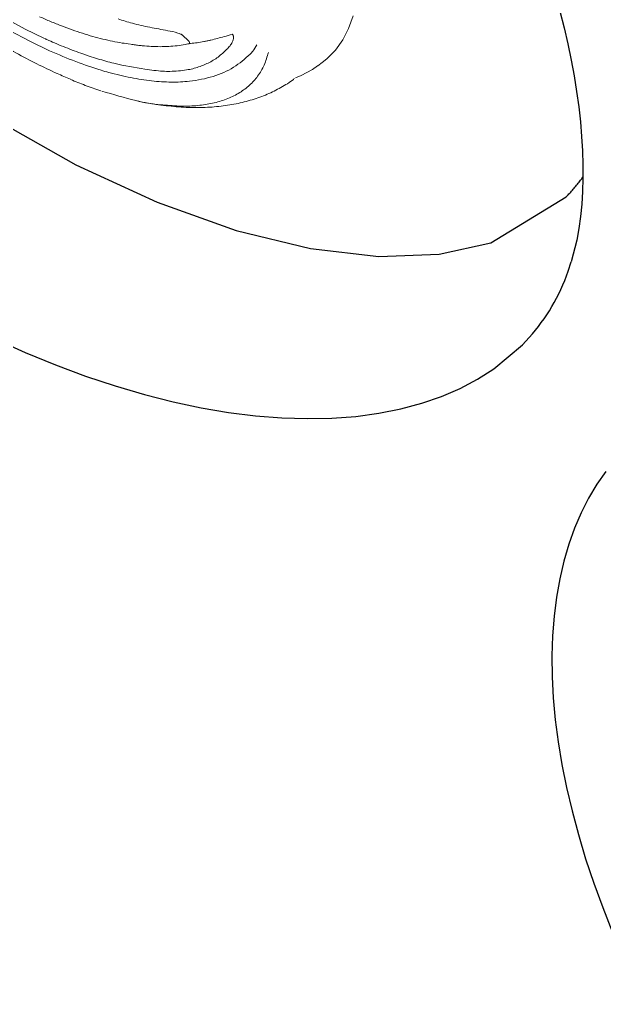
# Model space of a CAD drawing. Extents: x 938 to 1038, y 781 to 934.
# Drawn here: x 1021.033 to 1022.779, y 873.595 to 876.502 of the extents above; entities that cross this region are included whole.
import ezdxf

# ---------------------------------------------------------------- set-up
doc = ezdxf.new("R2010")
doc.units = 0
doc.header["$MEASUREMENT"] = 0
doc.linetypes.add('SLD-Solid', pattern=[0])
for name, color, linetype in [('1', 4, 'Continuous'), ('1_CYAN', 4, 'Continuous'), ('2', 2, 'Continuous'), ('DIM', 3, 'Continuous')]:
    doc.layers.add(name, color=color, linetype=linetype)

# ---------------------------------------------------------------- blocks, each defined once
blk = doc.blocks.new('MIDJET')
at = {"layer": '1', "color": 3, "linetype": 'SLD-Solid', "lineweight": 15}
for p, q in [((0.3458851635991422, -0.6845570173668278), (0.2840846424424228, -0.6509291054582889)), ((1.311259949850999, -0.6829001429449022), (1.324375446985158, -0.6449974757125148)), ((0.2993735843462204, -0.688916188014133), (0.3594392820647982, -0.7210135567291331)), ((0.4010829391531914, -0.7116679635653611), (0.3458851635991422, -0.6845570173668278)), ((1.293816972478531, -0.7170610259262133), (1.311259949850999, -0.6829001429449022)), ((0.3594392820647982, -0.7210135567291331), (0.4182725462832195, -0.7493631317365299)), ((0.406392457948499, -0.7141235940354278), (0.4010829391531914, -0.7116679635653611)), ((0.8330767317873935, -0.7203388016605743), (0.8153176367375039, -0.7033948580774023)), ((1.272116614988278, -0.7473430710426499), (1.293816972478531, -0.7170610259262133)), ((0.8388364723120816, -0.7277610845075202), (0.836150086811358, -0.7279449176594852)), ((1.246245974265634, -0.7736246649659364), (1.272116614988278, -0.7473430710426499)), ((1.219210168451994, -0.7946168684222386), (1.232506497578811, -0.7846904593659616)), ((1.232506497578811, -0.7846904593659616), (1.246245974265634, -0.7736246649659364)), ((1.169229214031347, -0.8236510376867017), (1.203047535610978, -0.805703121710792)), ((1.203047535610978, -0.805703121710792), (1.218740791309912, -0.7940779496064749)), ((1.153068679422631, -0.8302277201159285), (1.169229214031347, -0.8236510376867017))]:
    blk.add_line(p, q, dxfattribs=at)
blk.add_ellipse((0.8303697117683413, -0.7241186557525339), major_axis=(0.005033874344707123, -0.004954613962522649), ratio=0.6999999999999343, start_param=0.2718990890438839, end_param=1.628296799650735, dxfattribs=at)
for points, knots in [([(-0.5781235513755263, 0.03596270660015932), (-0.5757465080414619, 0.03279288292658578), (-0.5575809617763241, 0.008568848905213144), (-0.521187761416698, -0.03649980953264276), (-0.4689734683235969, -0.0989956322656127), (-0.4143117811536285, -0.1608340508372095), (-0.3577670825360215, -0.2217397110440373), (-0.2995393046171699, -0.2813899499330716), (-0.2399449086419239, -0.3394781004538459), (-0.1792726456370488, -0.3957124209920124), (-0.1178129495910554, -0.4498221940719702), (-0.05585762778198955, -0.5015513772075053), (0.006290266994973592, -0.5506421307363638), (0.06855460490278631, -0.5970705821231803), (0.1309678919474919, -0.6409074490601654), (0.1935889263648534, -0.6821846695830942), (0.2562247502100803, -0.7207330915001933), (0.3186094353099307, -0.7563859510835584), (0.3803809976725603, -0.7887581955499314), (0.4348290433344033, -0.8150916347910027), (0.4680229604616812, -0.8290166052648544), (0.4813975959120498, -0.8346273140893317)], [0, 0, 0, 0, 0.008425394087086906, 0.06438750354191855, 0.1205680313497958, 0.1769097223443286, 0.2333453353289424, 0.2897858741207466, 0.346148147303363, 0.4023636204910933, 0.4583739800792565, 0.5141354987221093, 0.5695912546472817, 0.6246639913101191, 0.6799567919834408, 0.7356625290204116, 0.7917433054837872, 0.8481462219422851, 0.9048051702289863, 0.9616436909188879, 1, 1, 1, 1]), ([(0.3890182419407182, -0.6479644126488893), (0.399953522377956, -0.652794156066733), (0.4218427017415252, -0.6624618660591466), (0.4540868503482756, -0.675405140788726), (0.4858564519717845, -0.687183891173234), (0.5274511643733746, -0.7011683257522492), (0.5779096723595387, -0.7154065776612413), (0.624698522957587, -0.7250916286002251), (0.6509647133876868, -0.7286944009796912), (0.6588191152025047, -0.729771741144063)], [0, 0, 0, 0, 0.1127647205419534, 0.2257214351284905, 0.3386380659254988, 0.451639685194771, 0.6776010250691855, 0.9035927535615599, 1, 1, 1, 1]), ([(0.6228996728888134, -0.6544913065602316), (0.637186621678083, -0.6590141958022855), (0.668652667318895, -0.6689755557411985), (0.7173807847888583, -0.6794642487369629), (0.7623012673946832, -0.6878855256046421), (0.792806019946461, -0.6932991088596054), (0.8078866241598348, -0.6984942879873159), (0.8123117966323434, -0.7007879351506858), (0.8144195833686751, -0.7021727817585912), (0.815326369763838, -0.7029804081864057), (0.8157806770557272, -0.70338503553549)], [0, 0, 0, 0, 0.2353564721933256, 0.5183568307784793, 0.8012785325379763, 0.9441890029590019, 0.9763281831788344, 0.9876000068468676, 0.9937875034972418, 1, 1, 1, 1]), ([(0.4104012954769161, -0.7158821375095954), (0.4099456518076039, -0.7156759402744939), (0.4092421411775931, -0.7153575731895643), (0.4079032288840523, -0.7147588412808545), (0.4070247595638961, -0.7143894634998276), (0.406392457948499, -0.7141235940354278)], [0, 0, 0, 0, 0.3399877001737796, 0.5249386247482603, 1, 1, 1, 1]), ([(0.7030405504117994, -0.8043183919825054), (0.6727605489583439, -0.7994474835823553), (0.6273120272950905, -0.7921365332746291), (0.5620493585820583, -0.7738273355790426), (0.5116890046897424, -0.7572548410447126), (0.4685455962837608, -0.7407999253007205), (0.4347452869008492, -0.7267453266639876), (0.4182878367829517, -0.7194541764901317), (0.4107068165352956, -0.7160955543037915)], [0, 0, 0, 0, 0.3370082900500307, 0.5058298492679484, 0.6746776171741028, 0.8435126917632826, 0.9279151117733643, 1, 1, 1, 1]), ([(0.900075902853942, -0.7177856056008096), (0.8996565611406311, -0.717884861523018), (0.898412565948405, -0.7181793084766923), (0.896341715630868, -0.7186534793962238), (0.8930361877827835, -0.7193943243997012), (0.8872415158737255, -0.72064174037709), (0.8756169682125261, -0.7229031126850884), (0.858936810365968, -0.7256289346307057), (0.8455367653493653, -0.7270503487509643), (0.8388364723120816, -0.7277610845075202)], [0, 0, 0, 0, 0.02073887834678214, 0.06152277280705157, 0.1023092545671613, 0.1838888327903821, 0.3470599419467653, 0.6735167889873003, 1, 1, 1, 1]), ([(0.9640359406970092, -0.7005705679296028), (0.955832078630479, -0.7028089495628791), (0.9341940706609222, -0.7087127689136707), (0.9131446309944522, -0.7143103182759347), (0.900075902853942, -0.7177856056008096)], [0, 0, 0, 0, 0.3791412813080077, 0.9999999999999999, 0.9999999999999999, 0.9999999999999999, 0.9999999999999999]), ([(0.9640962166111109, -0.7000214975184349), (0.9643872232262964, -0.7002978641392872), (0.9650310958190076, -0.7009093447154271), (0.9659647742688051, -0.7021589533859753), (0.9668249014693941, -0.7038152351287721), (0.9675539101357344, -0.7061406869056412), (0.9680319980761851, -0.7110267883171133), (0.9661459975446434, -0.71952265490674), (0.9611812121285936, -0.7298048302502735), (0.9549614614961115, -0.7375388035792696), (0.951154564941497, -0.7416547620937024), (0.9501849159844937, -0.7427031317626387)], [0, 0, 0, 0, 0.01601994041850557, 0.03544524431520967, 0.05487146208666329, 0.0807799110906885, 0.1271702940353125, 0.2748870540060839, 0.5838058368049888, 0.8939918039619035, 1, 1, 1, 1]), ([(0.4182725731956438, -0.7493632641058952), (0.4184418732140642, -0.749440224306241), (0.4186444820308566, -0.749532325980411), (0.4188470596309628, -0.7496243480391627), (0.4188803632973048, -0.7496394764242211)], [0, 0, 0, 0, 0.8356004496836431, 1, 1, 1, 1]), ([(0.4188811951526787, -0.7496452514466654), (0.4450681603514823, -0.760772705923884), (0.4974280903739299, -0.7830216657911961), (0.5556026044718294, -0.8029825920764893), (0.6100712789608949, -0.8186201450165669), (0.6613123722335104, -0.8308615129362096), (0.7236842046173635, -0.8405470697221062), (0.7822444081808371, -0.8440864785018931), (0.8447940853255034, -0.8411916572685953), (0.908176970413507, -0.827983577198296), (0.9696433881589996, -0.8016853032434739), (1.001527111041746, -0.7735265668238611), (1.017443274886205, -0.7594698939517741)], [0, 0, 0, 0, 0.09968592125919291, 0.1993185472896697, 0.2304213237271221, 0.3228014765665498, 0.4151793142156599, 0.5075389160903034, 0.5998995946434135, 0.7331386774705888, 0.8667844232386472, 1, 1, 1, 1]), ([(0.6606647837258564, -0.7300305788364483), (0.6607102655783024, -0.7300380371464286), (0.6653865668926215, -0.7308048771707973), (0.6723532880001386, -0.7318508374329156), (0.6838086124024585, -0.7333723522539088), (0.6997337191445041, -0.7351883797988137), (0.7221600486874209, -0.7369042316681913), (0.7485222610196871, -0.7375436396535804), (0.7828924602396654, -0.7364964410155892), (0.812998939719499, -0.7331264658139673), (0.8338742635060399, -0.7287915289693387), (0.8388364723120816, -0.7277610845075202)], [0, 0, 0, 0, 0.0007138176914556515, 0.07339249456088477, 0.1097211633392624, 0.1824212211541882, 0.3277241101155046, 0.4730631762753293, 0.6184822653479662, 0.9093105964766752, 1, 1, 1, 1]), ([(0.9501849159844937, -0.7427031317626387), (0.9419521470424215, -0.7506435383459689), (0.9254881241045041, -0.7665228903652945), (0.8965289406268582, -0.784885159230484), (0.8641692149765561, -0.7987770494693223), (0.8250163541784659, -0.8084137517734291), (0.788466468266634, -0.8114433824664076), (0.7468970727596229, -0.8106240983330224), (0.7212716212717396, -0.8069381558683517), (0.7031796348372552, -0.8043358204089941)], [0, 0, 0, 0, 0.1441016133287061, 0.28817670991771, 0.4319441925066109, 0.5757118239141494, 0.7575254915745191, 0.8288090448193932, 1, 1, 1, 1]), ([(1.071709684629987, -0.7543676344288315), (1.067937354567718, -0.7672930185441231), (1.060365132779935, -0.7932382231253428), (1.040888029613129, -0.8255779713520752), (1.016409036070591, -0.8530119712145421), (0.9866230899724187, -0.8754023101929675), (0.9513522379660131, -0.8930469808991148), (0.9113764733832639, -0.90571684722957), (0.8671993162458875, -0.9131551394363413), (0.8186393130139535, -0.9163085333406542), (0.7822100730899564, -0.9133057338879809), (0.7633965231427879, -0.9117549653953603)], [0, 0, 0, 0, 0.113502429581556, 0.2278341385977504, 0.3362789796683195, 0.4447255444301142, 0.5557808606012881, 0.6668429775371649, 0.7750566043951234, 0.8838300272712791, 1, 1, 1, 1]), ([(1.017443274886205, -0.7594698939517741), (1.019979188811469, -0.7566929718492048), (1.027528019598243, -0.748426715312803), (1.033574826371186, -0.7382221937427147), (1.037590301149542, -0.7314457246857842)], [0, 0, 0, 0, 0.3359346628487302, 0.9999999999999999, 0.9999999999999999, 0.9999999999999999, 0.9999999999999999]), ([(0.4813679651389435, -0.8353929864866956), (0.4959624168220813, -0.8414045498532374), (0.5266557040808806, -0.8540473435182463), (0.5560830054821366, -0.8639715187558323), (0.5715178229619085, -0.8691768154067603)], [0, 0, 0, 0, 0.4754932751282587, 1, 1, 1, 1]), ([(0.6821773627516592, -0.899522596986472), (0.6841922963007008, -0.9000063809846068), (0.7075461431450023, -0.905613621681681), (0.75084063257259, -0.9121243144701054), (0.8113393906418054, -0.9185283716263797), (0.8690291736407119, -0.9197825493990592), (0.9237783292617792, -0.9165281911921426), (0.9753510241248335, -0.908746771242491), (1.023561267812156, -0.8965839496926549), (1.068413933374472, -0.8803405557135591), (1.109324868188907, -0.8596547489423472), (1.136313519384615, -0.8436010293600447), (1.148590837578141, -0.83340251174738), (1.149545388632916, -0.8326095856709514)], [0, 0, 0, 0, 0.01107455386470427, 0.1283582949667612, 0.243714814268178, 0.3568613588171748, 0.4676789779623503, 0.5762018384322658, 0.6825835034616663, 0.7870582253635365, 0.889908239905505, 0.9914404592220626, 1, 1, 1, 1]), ([(0.7633965231427879, -0.9117549653953603), (0.7591061918700106, -0.9115342983405128), (0.7319469567552517, -0.9101374019138149), (0.6699595394699998, -0.8986424463712837), (0.6088351234776468, -0.8801601214057371), (0.5746982100763276, -0.8698380673368291)], [0, 0, 0, 0, 0.07649494389470674, 0.4842386366541369, 1, 1, 1, 1])]:
    blk.add_open_spline(points, degree=3, knots=knots, dxfattribs=at)
blk = doc.blocks.new('Pillow07')
at = {"layer": '1_CYAN', "color": 4, "linetype": 'Continuous'}
blk.add_lwpolyline([(-2.358332637180531, -0.8695079955767184, -0.006602996200458367), (-5.744514135863909, -0.6163989818215185, -0.02192391035929798), (-6.177957016214016, -0.5535872521422469, -0.08150182780648879), (-6.68289164490028, -0.382481128966683, -0.1551490614242185), (-7.056997164799462, -0.002437467740469046, -0.08301324800163974), (-7.178174548866263, 0.3004017295318704, -0.1363264164371228), (-7.125374036986983, 1.034083846296076, -0.09677777535910637), (-6.56520503488024, 1.943802600401373, -0.1273971405966904), (-4.291248621533974, 3.344006963225443, -0.1868719742021929), (-3.257582251125974, 3.279550644586543, 0.06562460973818743), (-1.709945417316053, 2.868126927913902, 0.07143538561792971), (1.709945417191786, 2.868126927913902, 0.06562460973818743), (3.257582251001708, 3.279550644586543, -0.1868719742021929), (4.291248621409707, 3.344006963225443, -0.1273971405966904), (6.565205034755973, 1.943802600401373, -0.09677777535910637), (7.125374036862716, 1.034083846296076, -0.1363264164371228), (7.178174548741996, 0.3004017295318704, -0.08301324800163974), (7.056997164675195, -0.002437467740469046, -0.1551490614242231), (6.682891644776014, -0.382481128966683, -0.08150182780648879), (6.177957016089749, -0.5535872521422469, -0.02192391035929798), (5.744514135739642, -0.6163989818215185, -0.006602996200458367), (2.358332637056265, -0.8695079955767184, -0.02343007855325684)], format="xyb", close=True, dxfattribs=at)
blk = doc.blocks.new('VISTA')
at = {"layer": '1', "color": 3, "linetype": 'Continuous'}
for points in [[(81.36674806424617, 78.64214714247089), (81.43842806424618, 78.4401871424709), (81.53357806424629, 78.2375571424709), (81.64731806424629, 78.03910714247093), (81.77470806424617, 77.84871714247095), (81.91108806424631, 77.66924714247091), (82.0584180642461, 77.49578714247093), (82.22653806424614, 77.31782714247095), (82.4152280642461, 77.13855714247086), (82.62293806424623, 76.9622971424709), (82.84677806424611, 76.79407714247088), (83.08251806424619, 76.63934714247091), (83.32470806424612, 76.50351714247097), (83.56698806424629, 76.39148714247096), (83.80262806424616, 76.30715714247094), (84.0250980642461, 76.25293714247084), (84.22865806424625, 76.22962714247092), (84.40883806424631, 76.23631714247097), (84.56275806424628, 76.27064714247092), (84.78804806424614, 76.40771714247091)], [(83.08241806424621, 75.98318714247091), (83.17339806424616, 75.94256714247092), (83.26395806424625, 75.90550714247092), (83.3535380642461, 75.87225714247097), (83.44187806424611, 75.84285714247096), (83.52885806424615, 75.81731714247087), (83.61434806424609, 75.79562714247095), (83.69821806424625, 75.77778714247086), (83.7803180642461, 75.76381714247088), (83.86052806424618, 75.75370714247094), (83.93871806424613, 75.7474671424709), (84.01474806424608, 75.74509714247085), (84.08848806424612, 75.74658714247096), (84.15979806424616, 75.75195714247093), (84.22847806424625, 75.76118714247093), (84.2940980642461, 75.77418714247085), (84.35653806424625, 75.79090714247093), (84.41566806424612, 75.81129714247095), (84.47136806424624, 75.83527714247089), (84.52353806424617, 75.86280714247096), (84.57204806424625, 75.89381714247088), (84.65766806424608, 75.96606714247093)], [(84.76917806424626, 76.9622071424709), (84.78161806424623, 76.91284714247092), (84.79282806424612, 76.86411714247095), (84.80279806424619, 76.8160871424709), (84.81153806424618, 76.76878714247084), (84.81902806424614, 76.72228714247092), (84.82526806424607, 76.67662714247092), (84.83026806424618, 76.63186714247092), (84.83401806424627, 76.58807714247098), (84.8365280642463, 76.54531714247094), (84.83779806424627, 76.50362714247092), (84.83781806424622, 76.46304714247094), (84.8366080642461, 76.4236171424709), (84.83414806424616, 76.38537714247093), (84.83043806424621, 76.34838714247087), (84.8254880642462, 76.31267714247087), (84.81928806424617, 76.27828714247096), (84.80312806424627, 76.2136471424709)], [(84.78804806424614, 76.40771714247091), (84.79074806424615, 76.41048714247086), (84.7934280642462, 76.41327714247097), (84.79608806424608, 76.41608714247093), (84.79872806424623, 76.41891714247095), (84.80134806424621, 76.42177714247089), (84.80393806424627, 76.42464714247092), (84.80650806424615, 76.4275371424709), (84.8090580642463, 76.43044714247094), (84.8115780642463, 76.43337714247093), (84.81407806424613, 76.43632714247087), (84.81655806424624, 76.43929714247088), (84.81901806424617, 76.44228714247095), (84.82145806424614, 76.44529714247085), (84.8238680642462, 76.44831714247096), (84.82625806424608, 76.45136714247087), (84.82862806424623, 76.45443714247097), (84.83096806424624, 76.4575271424709), (84.83329806424626, 76.46062714247091), (84.8378780642463, 76.46690714247086)], [(84.65766806424608, 75.96606714247093), (84.66769806424622, 75.97650714247095), (84.67743806424619, 75.98715714247089), (84.68689806424618, 75.99802714247096), (84.69606806424622, 76.00909714247086), (84.70495806424628, 76.0203871424709), (84.7135480642462, 76.03188714247096), (84.72185806424613, 76.04358714247087), (84.72987806424612, 76.05548714247095), (84.73759806424619, 76.06759714247096), (84.74503806424627, 76.07990714247092), (84.75217806424621, 76.09240714247096), (84.7590280642462, 76.10511714247093), (84.76557806424626, 76.11801714247088), (84.77183806424614, 76.13110714247091), (84.7777980642461, 76.1443971424709), (84.78345806424613, 76.15786714247088), (84.78882806424622, 76.17153714247092), (84.79389806424615, 76.18538714247086), (84.80312806424627, 76.2136471424709)], [(84.90620806424613, 75.58757714247088), (84.87940806424626, 75.5489771424709), (84.85492806424622, 75.50784714247095), (84.83281806424611, 75.46425714247096), (84.81310806424631, 75.41827714247086), (84.79583806424625, 75.3699871424709), (84.78102806424613, 75.31945714247092), (84.76873806424624, 75.26675714247096), (84.7589880642463, 75.21195714247085), (84.75180806424623, 75.1551571424709), (84.7472680642461, 75.09655714247094), (84.74535806424615, 75.03625714247096), (84.74606806424617, 74.97433714247097), (84.74939806424618, 74.91089714247096), (84.75535806424614, 74.84600714247097), (84.7639280642461, 74.77974714247091), (84.7751080642463, 74.71219714247093), (84.78889806424627, 74.64345714247088), (84.80529806424624, 74.57359714247093), (84.82429806424625, 74.50269714247088), (84.84589806424628, 74.43084714247095), (84.87009806424612, 74.35812714247095), (84.89688806424624, 74.28461714247089), (84.92625806424621, 74.21041714247087)]]:
    blk.add_lwpolyline(points, dxfattribs=at)
at = {"layer": '2', "linetype": 'Continuous', "xscale": -1, "rotation": 314.9999999999954}
blk.add_blockref('Pillow07', (86.46539799772358, 77.65223442887839), dxfattribs=at)
at = {"layer": 'DIM'}
blk.add_blockref('MIDJET', (82.8272708376719, 77.5933975564709), dxfattribs=at)

msp = doc.modelspace()

# ---------------------------------------------------------------- block references
at = {"layer": '1'}
msp.add_blockref('VISTA', (937.8767352618522, 799.5643931736838), dxfattribs=at)

doc.saveas('drawing.dxf')
